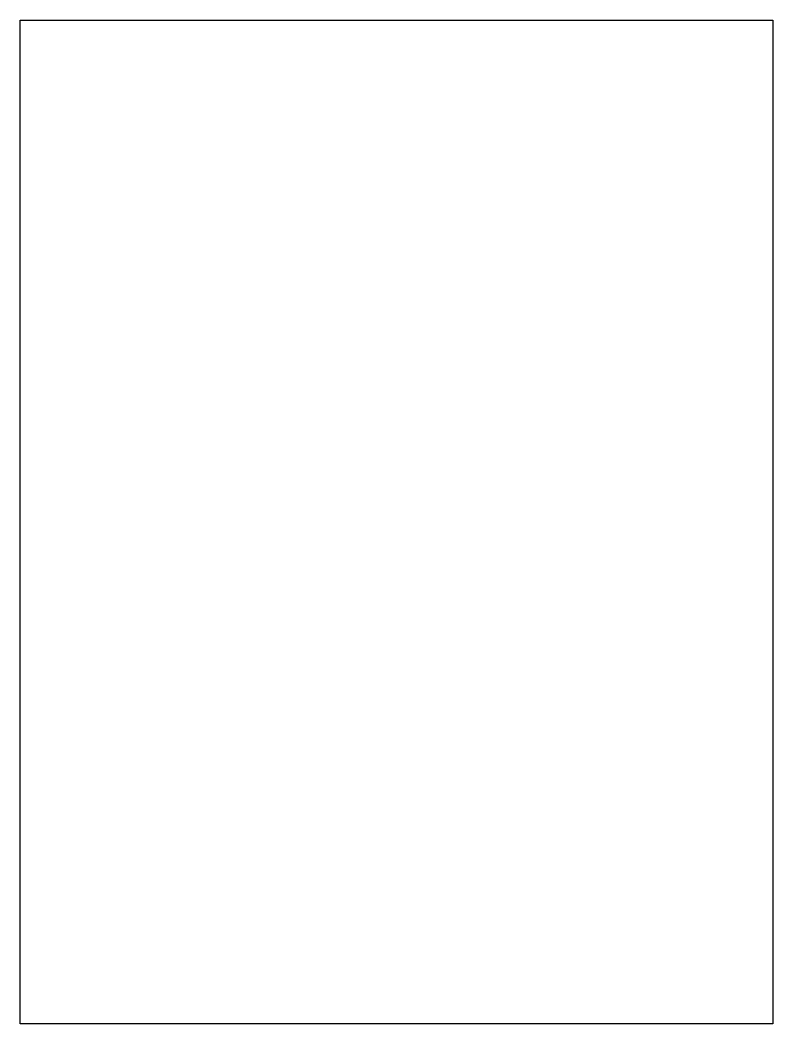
# Model space of a CAD drawing. Header units: millimetres. Extents: x 0 to 600, y 0 to 800.
import ezdxf

# ---------------------------------------------------------------- set-up
doc = ezdxf.new("R2010")
doc.units = ezdxf.units.MM
doc.layers.add('0 Panels', color=7, linetype='Continuous')

# ---------------------------------------------------------------- blocks, each defined once
blk = doc.blocks.new('800x600')
at = {"layer": '0 Panels', "color": 2}
for p, q in [((0, 600), (800, 600)), ((0, 0), (0, 600)), ((800, 600), (800, 0)), ((800, 0), (0, 0))]:
    blk.add_line(p, q, dxfattribs=at)
at = {"layer": '0 Panels', "flags": 3}
blk.add_attdef('CODE', (547.52, 339.74), '', height=20, dxfattribs=at)
blk = doc.blocks.new('*U11')
at = {"layer": '0 Panels', "rotation": 90}
blk.add_blockref('800x600', (600, 0), dxfattribs=at)
blk = doc.blocks.new('800 Panels')
blk.add_blockref('*U11', (0, 0))

msp = doc.modelspace()

# ---------------------------------------------------------------- block references
msp.add_blockref('800 Panels', (0, 0))

doc.saveas('drawing.dxf')
